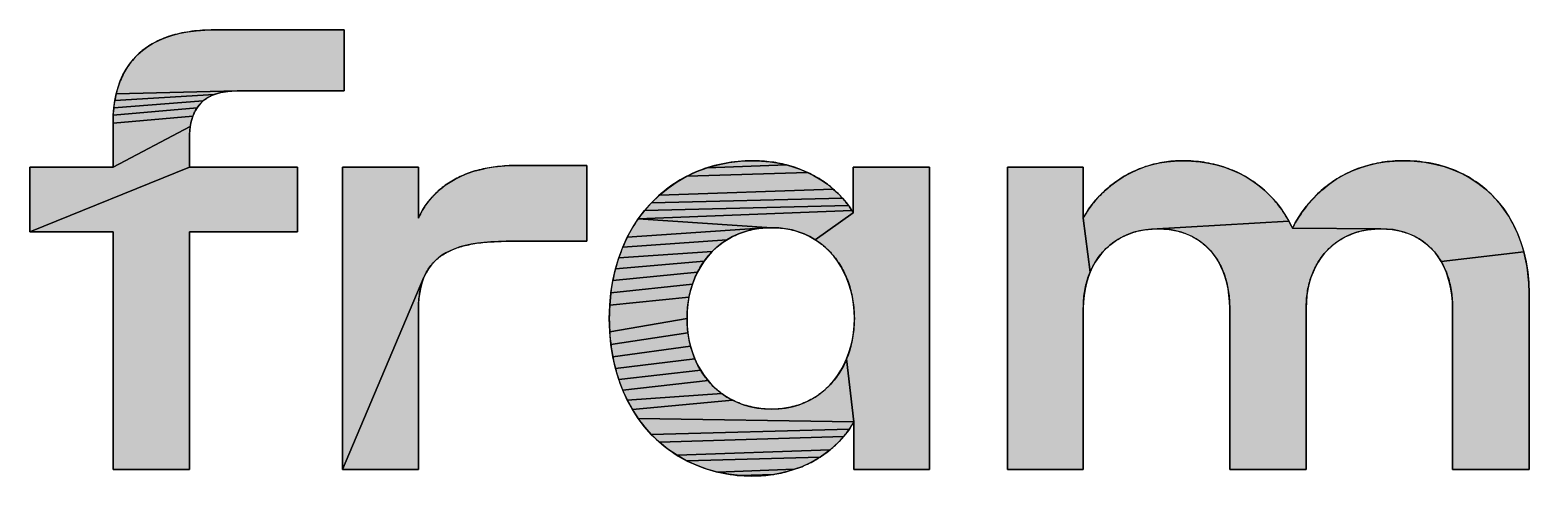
# Model space of a CAD drawing. Header units: millimetres. Extents: x 0 to 841, y 0 to 594.
# Drawn here: x 738.76 to 756.2, y 78.31 to 83.51 of the extents above; entities that cross this region are included whole.
import ezdxf

# ---------------------------------------------------------------- set-up
doc = ezdxf.new("R2010")
doc.units = ezdxf.units.MM
doc.header["$LTSCALE"] = 46.255
doc.layers.get('0').update_dxf_attribs({"linetype": 'CONTINUOUS'})

msp = doc.modelspace()

# ---------------------------------------------------------------- hatches: boundary and pattern name
at = {"linetype": 'CONTINUOUS'}
for points in [[(740.793, 83.503), (740.9, 83.506), (742.415, 83.506), (742.415, 82.797), (741.171, 82.797), (739.762, 82.764), (739.783, 82.841), (739.809, 82.914), (739.84, 82.983), (739.876, 83.048), (739.917, 83.109), (739.962, 83.166), (740.012, 83.219), (740.068, 83.268), (740.128, 83.312), (740.193, 83.352), (740.264, 83.387), (740.339, 83.418), (740.42, 83.445), (740.505, 83.467), (740.596, 83.484), (740.692, 83.496)], [(740.801, 82.701), (740.773, 82.679), (739.734, 82.6), (739.746, 82.684), (740.901, 82.754), (740.865, 82.739), (740.832, 82.721)], [(740.939, 82.767), (740.901, 82.754), (739.746, 82.684), (739.762, 82.764), (741.171, 82.797), (741.119, 82.795), (741.07, 82.792), (741.024, 82.786), (740.98, 82.777)], [(740.667, 82.536), (740.653, 82.501), (739.725, 82.421), (739.727, 82.512), (740.702, 82.6), (740.683, 82.569)], [(740.723, 82.628), (740.702, 82.6), (739.727, 82.512), (739.734, 82.6), (740.773, 82.679), (740.747, 82.655)], [(740.615, 82.247), (740.615, 81.907), (738.758, 81.156), (738.758, 81.907), (739.725, 81.907), (740.624, 82.383), (740.619, 82.34), (740.616, 82.295)], [(740.631, 82.425), (740.624, 82.383), (739.725, 81.907), (739.725, 82.421), (740.653, 82.501), (740.641, 82.464)], [(741.873, 81.907), (741.873, 81.156), (740.615, 81.156), (740.615, 78.389), (739.725, 78.389), (739.725, 81.156), (738.758, 81.156), (740.615, 81.907)], [(744.328, 81.926), (744.419, 81.927), (745.239, 81.927), (745.239, 81.045), (744.3, 81.045), (744.209, 81.043), (744.123, 81.039), (744.041, 81.033), (743.964, 81.024), (743.892, 81.012), (743.824, 80.997), (743.761, 80.979), (743.702, 80.959), (743.647, 80.936), (743.597, 80.91), (743.55, 80.882), (743.508, 80.85), (743.466, 80.812), (743.429, 80.771), (743.396, 80.726), (743.368, 80.678), (743.343, 80.626), (742.395, 78.389), (742.395, 81.907), (743.279, 81.907), (743.279, 81.316), (743.299, 81.359), (743.325, 81.406), (743.357, 81.457), (743.396, 81.51), (743.441, 81.564), (743.495, 81.618), (743.54, 81.658), (743.59, 81.697), (743.646, 81.735), (743.707, 81.77), (743.774, 81.803), (743.846, 81.833), (743.925, 81.86), (744.01, 81.883), (744.083, 81.899), (744.16, 81.911), (744.241, 81.92)], [(747.875, 81.812), (747.96, 81.762), (748.037, 81.709), (748.104, 81.654), (746.083, 81.584), (746.183, 81.665), (746.289, 81.738), (746.401, 81.802), (747.805, 81.848)], [(747.648, 81.909), (747.729, 81.88), (747.805, 81.848), (746.401, 81.802), (746.518, 81.857), (746.639, 81.902), (747.562, 81.934)], [(747.026, 81.978), (747.162, 81.983), (747.27, 81.98), (747.373, 81.97), (747.471, 81.955), (747.562, 81.934), (746.639, 81.902), (746.765, 81.937), (746.894, 81.963)], [(748.337, 81.378), (748.337, 81.907), (749.227, 81.907), (749.227, 78.389), (748.344, 78.389), (748.344, 78.945), (748.261, 79.677), (748.288, 79.749), (748.31, 79.823), (748.328, 79.901), (748.34, 79.981), (748.348, 80.063), (748.351, 80.148), (748.348, 80.232), (748.34, 80.315), (748.328, 80.395), (748.31, 80.472), (748.288, 80.547), (748.261, 80.619), (748.23, 80.687), (748.194, 80.753), (748.155, 80.815), (748.111, 80.873), (748.063, 80.927), (748.011, 80.977), (747.955, 81.022), (747.896, 81.063)], [(751.015, 80.266), (751.015, 78.389), (750.133, 78.389), (750.133, 81.907), (751.015, 81.907), (751.015, 81.316), (751.095, 80.686), (751.071, 80.623), (751.052, 80.557), (751.036, 80.488), (751.025, 80.416), (751.018, 80.342)], [(752.17, 81.983), (752.274, 81.98), (752.375, 81.971), (752.473, 81.955), (752.567, 81.934), (752.659, 81.907), (752.747, 81.875), (752.831, 81.837), (752.911, 81.794), (752.988, 81.746), (753.061, 81.692), (753.129, 81.635), (753.194, 81.572), (753.254, 81.506), (753.31, 81.435), (753.361, 81.359), (753.407, 81.28), (751.81, 81.188), (751.739, 81.18), (751.67, 81.168), (751.604, 81.151), (751.541, 81.129), (751.481, 81.102), (751.424, 81.071), (751.371, 81.036), (751.321, 80.997), (751.274, 80.954), (751.231, 80.908), (751.191, 80.857), (751.155, 80.804), (751.123, 80.747), (751.095, 80.686), (751.015, 81.316), (751.043, 81.366), (751.077, 81.418), (751.117, 81.473), (751.163, 81.529), (751.214, 81.585), (751.272, 81.64), (751.335, 81.694), (751.405, 81.746), (751.48, 81.795), (751.561, 81.84), (751.648, 81.88), (751.741, 81.915), (751.819, 81.938), (751.901, 81.957), (751.987, 81.971), (752.077, 81.98)], [(754.742, 81.983), (754.867, 81.979), (754.987, 81.966), (755.103, 81.945), (755.214, 81.916), (755.32, 81.879), (755.421, 81.834), (755.516, 81.782), (755.606, 81.724), (755.69, 81.658), (755.769, 81.586), (755.841, 81.508), (755.908, 81.424), (755.968, 81.334), (756.021, 81.238), (756.068, 81.138), (756.108, 81.032), (756.142, 80.922), (755.18, 80.81), (755.146, 80.863), (755.108, 80.913), (755.067, 80.959), (755.022, 81.002), (754.974, 81.04), (754.923, 81.074), (754.868, 81.105), (754.811, 81.13), (754.75, 81.152), (754.686, 81.169), (754.62, 81.181), (754.55, 81.188), (754.478, 81.191), (753.449, 81.198), (753.482, 81.259), (753.52, 81.323), (753.564, 81.389), (753.614, 81.455), (753.67, 81.522), (753.732, 81.587), (753.801, 81.65), (753.876, 81.71), (753.959, 81.767), (754.048, 81.819), (754.145, 81.865), (754.249, 81.905), (754.337, 81.932), (754.431, 81.954), (754.529, 81.97), (754.633, 81.98)], [(748.163, 81.6), (748.214, 81.547), (745.989, 81.493), (746.083, 81.584), (748.104, 81.654)], [(748.305, 81.431), (748.323, 81.402), (745.837, 81.307), (745.91, 81.403), (748.283, 81.463)], [(748.257, 81.497), (748.283, 81.463), (745.91, 81.403), (745.989, 81.493), (748.214, 81.547)], [(745.77, 81.203), (745.837, 81.307), (747.391, 81.204), (747.307, 81.201), (745.709, 81.093)], [(748.337, 81.378), (747.896, 81.063), (747.834, 81.1), (747.768, 81.131), (747.698, 81.157), (747.626, 81.177), (747.55, 81.192), (747.472, 81.201), (747.391, 81.204), (745.837, 81.307), (748.323, 81.402)], [(746.934, 81.1), (746.869, 81.063), (745.656, 80.976), (745.709, 81.093), (747.307, 81.201), (747.226, 81.192), (747.148, 81.177), (747.073, 81.157), (747.002, 81.131)], [(751.957, 81.188), (751.885, 81.191), (751.81, 81.188), (753.407, 81.28), (753.449, 81.198), (754.478, 81.191), (754.404, 81.188), (754.332, 81.18), (754.263, 81.168), (754.197, 81.151), (754.134, 81.129), (754.075, 81.102), (754.018, 81.071), (753.964, 81.036), (753.914, 80.997), (753.867, 80.954), (753.824, 80.908), (753.785, 80.857), (753.749, 80.804), (753.717, 80.747), (753.689, 80.686), (753.665, 80.623), (753.645, 80.557), (753.629, 80.488), (753.618, 80.416), (753.611, 80.342), (753.609, 80.266), (753.609, 78.389), (752.719, 78.389), (752.719, 80.266), (752.717, 80.344), (752.71, 80.42), (752.7, 80.492), (752.685, 80.562), (752.666, 80.629), (752.644, 80.692), (752.617, 80.753), (752.587, 80.81), (752.553, 80.863), (752.515, 80.913), (752.474, 80.959), (752.429, 81.002), (752.381, 81.04), (752.33, 81.074), (752.275, 81.105), (752.217, 81.13), (752.157, 81.152), (752.093, 81.169), (752.026, 81.181)], [(746.752, 80.977), (746.698, 80.927), (745.61, 80.853), (745.656, 80.976), (746.869, 81.063), (746.809, 81.022)], [(746.563, 80.753), (746.527, 80.687), (745.541, 80.589), (745.571, 80.724), (746.604, 80.815)], [(746.649, 80.873), (746.604, 80.815), (745.571, 80.724), (745.61, 80.853), (746.698, 80.927)], [(756.142, 80.922), (756.168, 80.808), (756.187, 80.689), (756.198, 80.566), (756.202, 80.44), (756.202, 78.389), (755.312, 78.389), (755.312, 80.266), (755.31, 80.344), (755.304, 80.42), (755.293, 80.492), (755.278, 80.562), (755.259, 80.629), (755.237, 80.692), (755.21, 80.753), (755.18, 80.81)], [(743.279, 80.238), (743.279, 78.389), (742.395, 78.389), (743.343, 80.626), (743.323, 80.571), (743.307, 80.511), (743.294, 80.449), (743.285, 80.382), (743.28, 80.312)], [(746.495, 80.619), (746.468, 80.547), (745.518, 80.447), (745.541, 80.589), (746.527, 80.687)], [(746.445, 80.472), (746.427, 80.395), (745.505, 80.3), (745.518, 80.447), (746.468, 80.547)], [(746.414, 80.315), (746.406, 80.232), (746.404, 80.148), (745.505, 79.993), (745.5, 80.148), (745.505, 80.3), (746.427, 80.395)], [(746.406, 80.063), (746.414, 79.981), (745.518, 79.845), (745.505, 79.993), (746.404, 80.148)], [(746.427, 79.901), (746.445, 79.823), (745.541, 79.702), (745.518, 79.845), (746.414, 79.981)], [(746.468, 79.749), (746.495, 79.677), (745.571, 79.566), (745.541, 79.702), (746.445, 79.823)], [(746.527, 79.608), (746.563, 79.543), (745.609, 79.436), (745.571, 79.566), (746.495, 79.677)], [(747.391, 79.091), (747.472, 79.094), (747.55, 79.103), (747.626, 79.118), (747.698, 79.139), (747.768, 79.165), (747.834, 79.196), (747.896, 79.232), (747.955, 79.273), (748.011, 79.319), (748.063, 79.368), (748.111, 79.423), (748.155, 79.481), (748.194, 79.543), (748.23, 79.608), (748.261, 79.677), (748.344, 78.945), (745.836, 78.983), (745.769, 79.086), (746.934, 79.196), (747.002, 79.165), (747.073, 79.139), (747.148, 79.118), (747.226, 79.103), (747.307, 79.094)], [(746.604, 79.481), (746.649, 79.423), (745.656, 79.313), (745.609, 79.436), (746.563, 79.543)], [(746.752, 79.319), (746.809, 79.273), (745.709, 79.196), (745.656, 79.313), (746.649, 79.423), (746.698, 79.368)], [(746.869, 79.232), (746.934, 79.196), (745.769, 79.086), (745.709, 79.196), (746.809, 79.273)], [(748.314, 78.892), (748.293, 78.859), (745.988, 78.797), (745.909, 78.887), (745.836, 78.983), (748.344, 78.945), (748.331, 78.92)], [(748.267, 78.823), (748.226, 78.771), (746.082, 78.707), (745.988, 78.797), (748.293, 78.859)], [(748.176, 78.716), (748.117, 78.659), (748.068, 78.616), (746.288, 78.554), (746.182, 78.626), (746.082, 78.707), (748.226, 78.771)], [(748.013, 78.574), (747.952, 78.533), (746.399, 78.491), (746.288, 78.554), (748.068, 78.616)], [(747.887, 78.493), (747.815, 78.456), (747.739, 78.421), (747.656, 78.391), (746.76, 78.358), (746.636, 78.392), (746.515, 78.437), (746.399, 78.491), (747.952, 78.533)], [(747.568, 78.364), (747.493, 78.346), (747.415, 78.332), (747.02, 78.317), (746.889, 78.333), (746.76, 78.358), (747.656, 78.391)], [(747.332, 78.321), (747.245, 78.315), (747.155, 78.312), (747.02, 78.317), (747.415, 78.332)]]:
    msp.add_hatch(color=7, dxfattribs=at).paths.add_polyline_path(points)

# ---------------------------------------------------------------- linework, layer by layer
at = {"color": 7, "linetype": 'CONTINUOUS'}
for p, q in [((742.415, 83.506), (740.9, 83.506)), ((742.415, 82.797), (742.415, 83.506)), ((741.171, 82.797), (742.415, 82.797)), ((739.725, 82.421), (739.725, 81.907)), ((740.615, 81.907), (740.615, 82.247)), ((739.725, 81.907), (738.758, 81.907)), ((738.758, 81.907), (738.758, 81.156)), ((741.873, 81.907), (740.615, 81.907)), ((741.873, 81.156), (741.873, 81.907)), ((743.279, 81.907), (742.395, 81.907)), ((742.395, 81.907), (742.395, 78.389)), ((743.279, 81.316), (743.279, 81.907)), ((745.239, 81.927), (744.419, 81.927)), ((745.239, 81.045), (745.239, 81.927)), ((749.227, 81.907), (748.337, 81.907)), ((748.337, 81.907), (748.337, 81.378)), ((749.227, 78.389), (749.227, 81.907)), ((751.015, 81.907), (750.133, 81.907)), ((750.133, 81.907), (750.133, 78.389)), ((751.015, 81.316), (751.015, 81.907)), ((738.758, 81.156), (739.725, 81.156)), ((739.725, 81.156), (739.725, 78.389)), ((740.615, 81.156), (741.873, 81.156)), ((740.615, 78.389), (740.615, 81.156)), ((744.3, 81.045), (745.239, 81.045)), ((756.202, 78.389), (756.202, 80.44)), ((751.015, 78.389), (751.015, 80.266)), ((752.719, 80.266), (752.719, 78.389)), ((753.609, 78.389), (753.609, 80.266)), ((755.312, 80.266), (755.312, 78.389)), ((743.279, 78.389), (743.279, 80.238)), ((748.344, 78.945), (748.344, 78.389)), ((739.725, 78.389), (740.615, 78.389)), ((742.395, 78.389), (743.279, 78.389)), ((748.344, 78.389), (749.227, 78.389)), ((750.133, 78.389), (751.015, 78.389)), ((752.719, 78.389), (753.609, 78.389)), ((755.312, 78.389), (756.202, 78.389))]:
    msp.add_line(p, q, dxfattribs=at)
for points in [[(740.9, 83.506), (740.866, 83.506), (740.832, 83.505), (740.799, 83.504), (740.767, 83.502), (740.735, 83.5), (740.703, 83.497), (740.673, 83.494), (740.642, 83.49), (740.612, 83.486), (740.583, 83.482), (740.554, 83.476), (740.526, 83.471), (740.498, 83.465), (740.471, 83.458), (740.444, 83.452), (740.417, 83.444), (740.392, 83.436), (740.366, 83.428), (740.341, 83.419), (740.317, 83.41), (740.293, 83.4), (740.27, 83.39), (740.247, 83.38), (740.225, 83.369), (740.203, 83.357), (740.182, 83.345), (740.161, 83.333), (740.141, 83.32), (740.121, 83.307), (740.102, 83.293), (740.083, 83.279), (740.064, 83.265), (740.047, 83.25), (740.029, 83.235), (740.012, 83.219), (739.996, 83.203), (739.98, 83.186), (739.965, 83.169), (739.95, 83.152), (739.935, 83.134), (739.921, 83.116), (739.908, 83.097), (739.895, 83.078), (739.883, 83.059), (739.871, 83.039), (739.859, 83.019), (739.848, 82.998), (739.837, 82.977), (739.827, 82.956), (739.818, 82.934), (739.809, 82.912), (739.8, 82.889), (739.792, 82.867), (739.784, 82.843), (739.777, 82.82), (739.77, 82.796), (739.764, 82.771), (739.758, 82.746), (739.753, 82.721), (739.748, 82.696), (739.743, 82.67), (739.739, 82.644), (739.736, 82.617), (739.733, 82.59), (739.73, 82.563), (739.728, 82.535), (739.727, 82.507), (739.726, 82.479), (739.725, 82.45), (739.725, 82.421)], [(740.793, 83.503), (740.9, 83.506), (742.415, 83.506), (742.415, 82.797), (741.171, 82.797), (739.762, 82.764), (739.783, 82.841), (739.809, 82.914), (739.84, 82.983), (739.876, 83.048), (739.917, 83.109), (739.962, 83.166), (740.012, 83.219), (740.068, 83.268), (740.128, 83.312), (740.193, 83.352), (740.264, 83.387), (740.339, 83.418), (740.42, 83.445), (740.505, 83.467), (740.596, 83.484), (740.692, 83.496), (740.793, 83.503)], [(740.801, 82.701), (740.773, 82.679), (739.734, 82.6), (739.746, 82.684), (740.901, 82.754), (740.865, 82.739), (740.832, 82.721), (740.801, 82.701)], [(740.939, 82.767), (740.901, 82.754), (739.746, 82.684), (739.762, 82.764), (741.171, 82.797), (741.119, 82.795), (741.07, 82.792), (741.024, 82.786), (740.98, 82.777), (740.939, 82.767)], [(740.615, 82.247), (740.615, 82.262), (740.615, 82.277), (740.615, 82.291), (740.616, 82.306), (740.617, 82.32), (740.618, 82.334), (740.619, 82.347), (740.621, 82.361), (740.623, 82.374), (740.625, 82.387), (740.627, 82.4), (740.629, 82.413), (740.632, 82.426), (740.634, 82.438), (740.637, 82.45), (740.641, 82.462), (740.644, 82.474), (740.648, 82.486), (740.651, 82.497), (740.656, 82.508), (740.66, 82.519), (740.664, 82.53), (740.669, 82.54), (740.674, 82.551), (740.679, 82.561), (740.684, 82.571), (740.69, 82.581), (740.696, 82.59), (740.702, 82.599), (740.708, 82.609), (740.715, 82.617), (740.721, 82.626), (740.728, 82.635), (740.735, 82.643), (740.743, 82.651), (740.75, 82.659), (740.758, 82.666), (740.766, 82.674), (740.775, 82.681), (740.783, 82.688), (740.792, 82.695), (740.801, 82.701), (740.811, 82.708), (740.82, 82.714), (740.83, 82.72), (740.84, 82.726), (740.85, 82.731), (740.861, 82.736), (740.871, 82.742), (740.882, 82.746), (740.893, 82.751), (740.905, 82.755), (740.917, 82.76), (740.929, 82.764), (740.941, 82.767), (740.953, 82.771), (740.966, 82.774), (740.979, 82.777), (740.992, 82.78), (741.006, 82.783), (741.019, 82.785), (741.033, 82.787), (741.048, 82.789), (741.062, 82.791), (741.077, 82.792), (741.092, 82.794), (741.107, 82.795), (741.123, 82.796), (741.138, 82.796), (741.155, 82.796), (741.171, 82.797)], [(740.667, 82.536), (740.653, 82.501), (739.725, 82.421), (739.727, 82.512), (740.702, 82.6), (740.683, 82.569), (740.667, 82.536)], [(740.723, 82.628), (740.702, 82.6), (739.727, 82.512), (739.734, 82.6), (740.773, 82.679), (740.747, 82.655), (740.723, 82.628)], [(740.615, 82.247), (740.615, 81.907), (738.758, 81.156), (738.758, 81.907), (739.725, 81.907), (740.624, 82.383), (740.619, 82.34), (740.616, 82.295), (740.615, 82.247)], [(740.631, 82.425), (740.624, 82.383), (739.725, 81.907), (739.725, 82.421), (740.653, 82.501), (740.641, 82.464), (740.631, 82.425)], [(741.873, 81.907), (741.873, 81.156), (740.615, 81.156), (740.615, 78.389), (739.725, 78.389), (739.725, 81.156), (738.758, 81.156), (740.615, 81.907), (741.873, 81.907)], [(744.328, 81.926), (744.419, 81.927), (745.239, 81.927), (745.239, 81.045), (744.3, 81.045), (744.209, 81.043), (744.123, 81.039), (744.041, 81.033), (743.964, 81.024), (743.892, 81.012), (743.824, 80.997), (743.761, 80.979), (743.702, 80.959), (743.647, 80.936), (743.597, 80.91), (743.55, 80.882), (743.508, 80.85), (743.466, 80.812), (743.429, 80.771), (743.396, 80.726), (743.368, 80.678), (743.343, 80.626), (742.395, 78.389), (742.395, 81.907), (743.279, 81.907), (743.279, 81.316), (743.299, 81.359), (743.325, 81.406), (743.357, 81.457), (743.396, 81.51), (743.441, 81.564), (743.495, 81.618), (743.54, 81.658), (743.59, 81.697), (743.646, 81.735), (743.707, 81.77), (743.774, 81.803), (743.846, 81.833), (743.925, 81.86), (744.01, 81.883), (744.083, 81.899), (744.16, 81.911), (744.241, 81.92), (744.328, 81.926)], [(744.419, 81.927), (744.39, 81.927), (744.361, 81.927), (744.333, 81.926), (744.306, 81.924), (744.279, 81.923), (744.252, 81.921), (744.226, 81.918), (744.2, 81.916), (744.175, 81.913), (744.15, 81.909), (744.125, 81.906), (744.101, 81.902), (744.078, 81.898), (744.055, 81.893), (744.032, 81.888), (744.01, 81.883), (743.985, 81.877), (743.96, 81.871), (743.936, 81.864), (743.913, 81.857), (743.89, 81.849), (743.868, 81.841), (743.846, 81.833), (743.825, 81.825), (743.804, 81.817), (743.784, 81.808), (743.764, 81.799), (743.744, 81.789), (743.725, 81.78), (743.707, 81.77), (743.686, 81.759), (743.666, 81.747), (743.646, 81.735), (743.627, 81.722), (743.608, 81.71), (743.59, 81.697), (743.573, 81.684), (743.556, 81.671), (743.54, 81.658), (743.524, 81.645), (743.509, 81.632), (743.495, 81.618), (743.479, 81.603), (743.465, 81.589), (743.45, 81.574), (743.437, 81.559), (743.424, 81.544), (743.411, 81.529), (743.399, 81.515), (743.388, 81.5), (743.377, 81.486), (743.367, 81.471), (743.357, 81.457), (743.348, 81.443), (743.339, 81.429), (743.33, 81.415), (743.322, 81.402), (743.315, 81.388), (743.308, 81.375), (743.301, 81.363), (743.295, 81.351), (743.289, 81.339), (743.284, 81.327), (743.279, 81.316)], [(747.162, 81.983), (747.12, 81.983), (747.079, 81.981), (747.039, 81.979), (746.998, 81.976), (746.958, 81.971), (746.918, 81.966), (746.878, 81.96), (746.839, 81.953), (746.8, 81.945), (746.761, 81.936), (746.722, 81.926), (746.684, 81.916), (746.647, 81.904), (746.609, 81.892), (746.572, 81.878), (746.536, 81.864), (746.5, 81.849), (746.464, 81.833), (746.429, 81.816), (746.394, 81.799), (746.36, 81.78), (746.326, 81.761), (746.293, 81.74), (746.26, 81.719), (746.228, 81.698), (746.196, 81.675), (746.165, 81.651), (746.134, 81.627), (746.104, 81.602), (746.074, 81.576), (746.045, 81.549), (746.017, 81.521), (745.989, 81.493), (745.963, 81.465), (745.937, 81.436), (745.912, 81.406), (745.888, 81.376), (745.864, 81.344), (745.841, 81.312), (745.818, 81.28), (745.796, 81.246), (745.775, 81.212), (745.755, 81.178), (745.735, 81.142), (745.716, 81.106), (745.698, 81.069), (745.68, 81.032), (745.663, 80.994), (745.647, 80.955), (745.632, 80.916), (745.617, 80.875), (745.603, 80.835), (745.59, 80.793), (745.578, 80.751), (745.567, 80.708), (745.557, 80.665), (745.547, 80.621), (745.538, 80.576), (745.53, 80.531), (745.523, 80.485), (745.517, 80.439), (745.512, 80.392), (745.508, 80.344), (745.504, 80.296), (745.502, 80.247), (745.501, 80.198), (745.5, 80.148)], [(747.875, 81.812), (747.96, 81.762), (748.037, 81.709), (748.104, 81.654), (746.083, 81.584), (746.183, 81.665), (746.289, 81.738), (746.401, 81.802), (747.805, 81.848), (747.875, 81.812)], [(747.648, 81.909), (747.729, 81.88), (747.805, 81.848), (746.401, 81.802), (746.518, 81.857), (746.639, 81.902), (747.562, 81.934), (747.648, 81.909)], [(747.026, 81.978), (747.162, 81.983), (747.27, 81.98), (747.373, 81.97), (747.471, 81.955), (747.562, 81.934), (746.639, 81.902), (746.765, 81.937), (746.894, 81.963), (747.026, 81.978)], [(748.337, 81.378), (748.333, 81.385), (748.329, 81.393), (748.324, 81.4), (748.319, 81.409), (748.314, 81.417), (748.308, 81.426), (748.302, 81.435), (748.296, 81.445), (748.289, 81.455), (748.281, 81.465), (748.273, 81.476), (748.265, 81.486), (748.257, 81.497), (748.247, 81.509), (748.236, 81.522), (748.225, 81.534), (748.214, 81.547), (748.202, 81.56), (748.19, 81.573), (748.177, 81.587), (748.163, 81.6), (748.149, 81.614), (748.135, 81.627), (748.12, 81.641), (748.104, 81.654), (748.088, 81.668), (748.072, 81.682), (748.054, 81.695), (748.037, 81.709), (748.018, 81.722), (747.999, 81.736), (747.98, 81.749), (747.96, 81.762), (747.94, 81.775), (747.919, 81.788), (747.897, 81.8), (747.875, 81.812), (747.854, 81.823), (747.832, 81.834), (747.81, 81.845), (747.788, 81.855), (747.765, 81.866), (747.741, 81.875), (747.717, 81.885), (747.693, 81.894), (747.668, 81.903), (747.642, 81.911), (747.616, 81.919), (747.589, 81.927), (747.562, 81.934), (747.538, 81.94), (747.514, 81.946), (747.489, 81.951), (747.464, 81.956), (747.439, 81.961), (747.413, 81.965), (747.387, 81.968), (747.36, 81.972), (747.333, 81.975), (747.305, 81.977), (747.278, 81.979), (747.249, 81.981), (747.22, 81.982), (747.191, 81.983), (747.162, 81.983)], [(748.337, 81.378), (748.337, 81.907), (749.227, 81.907), (749.227, 78.389), (748.344, 78.389), (748.344, 78.945), (748.261, 79.677), (748.288, 79.749), (748.31, 79.823), (748.328, 79.901), (748.34, 79.981), (748.348, 80.063), (748.351, 80.148), (748.348, 80.232), (748.34, 80.315), (748.328, 80.395), (748.31, 80.472), (748.288, 80.547), (748.261, 80.619), (748.23, 80.687), (748.194, 80.753), (748.155, 80.815), (748.111, 80.873), (748.063, 80.927), (748.011, 80.977), (747.955, 81.022), (747.896, 81.063), (748.337, 81.378)], [(751.015, 80.266), (751.015, 78.389), (750.133, 78.389), (750.133, 81.907), (751.015, 81.907), (751.015, 81.316), (751.095, 80.686), (751.071, 80.623), (751.052, 80.557), (751.036, 80.488), (751.025, 80.416), (751.018, 80.342), (751.015, 80.266)], [(752.17, 81.983), (752.274, 81.98), (752.375, 81.971), (752.473, 81.955), (752.567, 81.934), (752.659, 81.907), (752.747, 81.875), (752.831, 81.837), (752.911, 81.794), (752.988, 81.746), (753.061, 81.692), (753.129, 81.635), (753.194, 81.572), (753.254, 81.506), (753.31, 81.435), (753.361, 81.359), (753.407, 81.28), (751.81, 81.188), (751.739, 81.18), (751.67, 81.168), (751.604, 81.151), (751.541, 81.129), (751.481, 81.102), (751.424, 81.071), (751.371, 81.036), (751.321, 80.997), (751.274, 80.954), (751.231, 80.908), (751.191, 80.857), (751.155, 80.804), (751.123, 80.747), (751.095, 80.686), (751.015, 81.316), (751.043, 81.366), (751.077, 81.418), (751.117, 81.473), (751.163, 81.529), (751.214, 81.585), (751.272, 81.64), (751.335, 81.694), (751.405, 81.746), (751.48, 81.795), (751.561, 81.84), (751.648, 81.88), (751.741, 81.915), (751.819, 81.938), (751.901, 81.957), (751.987, 81.971), (752.077, 81.98), (752.17, 81.983)], [(752.17, 81.983), (752.142, 81.983), (752.115, 81.982), (752.087, 81.981), (752.061, 81.979), (752.034, 81.977), (752.008, 81.974), (751.982, 81.971), (751.957, 81.967), (751.931, 81.963), (751.906, 81.958), (751.882, 81.953), (751.858, 81.948), (751.834, 81.942), (751.81, 81.936), (751.787, 81.929), (751.764, 81.922), (751.741, 81.915), (751.716, 81.906), (751.691, 81.897), (751.666, 81.888), (751.642, 81.878), (751.619, 81.867), (751.595, 81.857), (751.573, 81.846), (751.55, 81.834), (751.528, 81.822), (751.507, 81.81), (751.485, 81.798), (751.465, 81.785), (751.444, 81.772), (751.424, 81.759), (751.405, 81.746), (751.383, 81.73), (751.361, 81.714), (751.341, 81.698), (751.32, 81.682), (751.301, 81.665), (751.281, 81.648), (751.263, 81.632), (751.245, 81.615), (751.227, 81.597), (751.21, 81.58), (751.194, 81.563), (751.178, 81.546), (751.163, 81.529), (751.148, 81.511), (751.134, 81.494), (751.12, 81.477), (751.107, 81.46), (751.095, 81.443), (751.083, 81.427), (751.071, 81.41), (751.061, 81.394), (751.051, 81.378), (751.041, 81.362), (751.032, 81.346), (751.023, 81.331), (751.015, 81.316)], [(753.449, 81.198), (753.437, 81.223), (753.424, 81.248), (753.411, 81.273), (753.398, 81.298), (753.384, 81.322), (753.369, 81.346), (753.355, 81.369), (753.339, 81.392), (753.324, 81.415), (753.308, 81.437), (753.291, 81.459), (753.274, 81.481), (753.257, 81.502), (753.239, 81.523), (753.221, 81.543), (753.203, 81.563), (753.184, 81.583), (753.164, 81.602), (753.145, 81.621), (753.125, 81.639), (753.104, 81.657), (753.083, 81.674), (753.062, 81.691), (753.04, 81.708), (753.018, 81.724), (752.996, 81.74), (752.973, 81.755), (752.95, 81.77), (752.927, 81.785), (752.903, 81.799), (752.879, 81.812), (752.854, 81.825), (752.829, 81.837), (752.804, 81.85), (752.779, 81.861), (752.753, 81.872), (752.726, 81.883), (752.7, 81.893), (752.673, 81.902), (752.646, 81.911), (752.618, 81.92), (752.591, 81.928), (752.562, 81.935), (752.534, 81.942), (752.505, 81.949), (752.476, 81.955), (752.447, 81.96), (752.417, 81.965), (752.387, 81.969), (752.357, 81.973), (752.326, 81.976), (752.296, 81.979), (752.265, 81.981), (752.233, 81.982), (752.202, 81.983), (752.17, 81.983)], [(754.742, 81.983), (754.867, 81.979), (754.987, 81.966), (755.103, 81.945), (755.214, 81.916), (755.32, 81.879), (755.421, 81.834), (755.516, 81.782), (755.606, 81.724), (755.69, 81.658), (755.769, 81.586), (755.841, 81.508), (755.908, 81.424), (755.968, 81.334), (756.021, 81.238), (756.068, 81.138), (756.108, 81.032), (756.142, 80.922), (755.18, 80.81), (755.146, 80.863), (755.108, 80.913), (755.067, 80.959), (755.022, 81.002), (754.974, 81.04), (754.923, 81.074), (754.868, 81.105), (754.811, 81.13), (754.75, 81.152), (754.686, 81.169), (754.62, 81.181), (754.55, 81.188), (754.478, 81.191), (753.449, 81.198), (753.482, 81.259), (753.52, 81.323), (753.564, 81.389), (753.614, 81.455), (753.67, 81.522), (753.732, 81.587), (753.801, 81.65), (753.876, 81.71), (753.959, 81.767), (754.048, 81.819), (754.145, 81.865), (754.249, 81.905), (754.337, 81.932), (754.431, 81.954), (754.529, 81.97), (754.633, 81.98), (754.742, 81.983)], [(754.742, 81.983), (754.709, 81.983), (754.677, 81.982), (754.646, 81.981), (754.614, 81.978), (754.584, 81.976), (754.553, 81.973), (754.523, 81.969), (754.494, 81.965), (754.465, 81.96), (754.436, 81.955), (754.408, 81.949), (754.381, 81.943), (754.353, 81.936), (754.327, 81.929), (754.3, 81.922), (754.274, 81.914), (754.249, 81.905), (754.22, 81.895), (754.192, 81.885), (754.165, 81.874), (754.138, 81.862), (754.112, 81.851), (754.086, 81.838), (754.061, 81.825), (754.036, 81.812), (754.012, 81.799), (753.988, 81.785), (753.965, 81.771), (753.942, 81.756), (753.92, 81.741), (753.898, 81.726), (753.876, 81.71), (753.853, 81.692), (753.829, 81.674), (753.807, 81.655), (753.785, 81.636), (753.763, 81.616), (753.742, 81.597), (753.722, 81.577), (753.703, 81.557), (753.684, 81.537), (753.665, 81.516), (753.648, 81.496), (753.63, 81.476), (753.614, 81.455), (753.596, 81.433), (753.58, 81.411), (753.564, 81.389), (753.549, 81.367), (753.534, 81.345), (753.52, 81.323), (753.506, 81.302), (753.494, 81.28), (753.482, 81.259), (753.47, 81.238), (753.459, 81.218), (753.449, 81.198)], [(756.202, 80.44), (756.202, 80.479), (756.201, 80.518), (756.199, 80.557), (756.196, 80.595), (756.193, 80.633), (756.189, 80.671), (756.184, 80.708), (756.179, 80.745), (756.173, 80.782), (756.166, 80.818), (756.158, 80.854), (756.15, 80.889), (756.141, 80.924), (756.132, 80.958), (756.121, 80.992), (756.111, 81.026), (756.099, 81.059), (756.087, 81.092), (756.074, 81.124), (756.06, 81.156), (756.046, 81.187), (756.031, 81.218), (756.016, 81.249), (756, 81.278), (755.983, 81.308), (755.966, 81.337), (755.948, 81.365), (755.93, 81.393), (755.91, 81.42), (755.891, 81.447), (755.87, 81.473), (755.849, 81.498), (755.828, 81.523), (755.806, 81.548), (755.783, 81.572), (755.76, 81.595), (755.736, 81.618), (755.712, 81.64), (755.687, 81.661), (755.661, 81.682), (755.635, 81.702), (755.609, 81.722), (755.581, 81.741), (755.554, 81.759), (755.526, 81.777), (755.497, 81.794), (755.468, 81.81), (755.438, 81.825), (755.408, 81.84), (755.377, 81.855), (755.346, 81.868), (755.314, 81.881), (755.282, 81.893), (755.249, 81.904), (755.216, 81.915), (755.182, 81.925), (755.148, 81.934), (755.113, 81.942), (755.078, 81.95), (755.042, 81.957), (755.006, 81.963), (754.97, 81.968), (754.933, 81.973), (754.896, 81.977), (754.858, 81.979), (754.82, 81.982), (754.781, 81.983), (754.742, 81.983)], [(748.163, 81.6), (748.214, 81.547), (745.989, 81.493), (746.083, 81.584), (748.104, 81.654), (748.163, 81.6)], [(748.305, 81.431), (748.323, 81.402), (745.837, 81.307), (745.91, 81.403), (748.283, 81.463), (748.305, 81.431)], [(748.257, 81.497), (748.283, 81.463), (745.91, 81.403), (745.989, 81.493), (748.214, 81.547), (748.257, 81.497)], [(745.77, 81.203), (745.837, 81.307), (747.391, 81.204), (747.307, 81.201), (745.709, 81.093), (745.77, 81.203)], [(748.337, 81.378), (747.896, 81.063), (747.834, 81.1), (747.768, 81.131), (747.698, 81.157), (747.626, 81.177), (747.55, 81.192), (747.472, 81.201), (747.391, 81.204), (745.837, 81.307), (748.323, 81.402), (748.337, 81.378)], [(746.934, 81.1), (746.869, 81.063), (745.656, 80.976), (745.709, 81.093), (747.307, 81.201), (747.226, 81.192), (747.148, 81.177), (747.073, 81.157), (747.002, 81.131), (746.934, 81.1)], [(746.404, 80.148), (746.404, 80.174), (746.405, 80.2), (746.406, 80.226), (746.408, 80.252), (746.41, 80.277), (746.413, 80.303), (746.416, 80.328), (746.42, 80.352), (746.424, 80.377), (746.429, 80.401), (746.434, 80.426), (746.439, 80.45), (746.445, 80.473), (746.452, 80.497), (746.459, 80.52), (746.466, 80.543), (746.474, 80.565), (746.482, 80.587), (746.491, 80.609), (746.5, 80.631), (746.51, 80.652), (746.52, 80.674), (746.53, 80.694), (746.541, 80.715), (746.553, 80.735), (746.565, 80.755), (746.577, 80.774), (746.589, 80.793), (746.602, 80.812), (746.616, 80.83), (746.629, 80.848), (746.644, 80.866), (746.658, 80.883), (746.673, 80.9), (746.689, 80.917), (746.704, 80.933), (746.721, 80.949), (746.737, 80.964), (746.754, 80.979), (746.771, 80.993), (746.789, 81.007), (746.807, 81.021), (746.825, 81.034), (746.844, 81.047), (746.863, 81.059), (746.882, 81.071), (746.902, 81.083), (746.922, 81.093), (746.943, 81.104), (746.964, 81.114), (746.985, 81.123), (747.006, 81.132), (747.028, 81.141), (747.05, 81.149), (747.072, 81.156), (747.095, 81.163), (747.118, 81.17), (747.141, 81.176), (747.165, 81.181), (747.189, 81.186), (747.213, 81.19), (747.238, 81.194), (747.263, 81.197), (747.288, 81.2), (747.313, 81.202), (747.339, 81.203), (747.365, 81.204), (747.391, 81.204)], [(747.391, 81.204), (747.416, 81.204), (747.441, 81.203), (747.466, 81.202), (747.491, 81.2), (747.515, 81.197), (747.539, 81.194), (747.563, 81.19), (747.586, 81.186), (747.609, 81.181), (747.632, 81.176), (747.655, 81.17), (747.677, 81.163), (747.699, 81.156), (747.721, 81.149), (747.742, 81.141), (747.764, 81.132), (747.784, 81.123), (747.805, 81.114), (747.825, 81.104), (747.845, 81.093), (747.864, 81.083), (747.884, 81.071), (747.903, 81.059), (747.921, 81.047), (747.939, 81.034), (747.957, 81.021), (747.975, 81.007), (747.992, 80.993), (748.009, 80.979), (748.025, 80.964), (748.041, 80.949), (748.057, 80.933), (748.072, 80.917), (748.087, 80.9), (748.102, 80.883), (748.116, 80.866), (748.13, 80.848), (748.143, 80.83), (748.156, 80.812), (748.169, 80.793), (748.181, 80.774), (748.193, 80.755), (748.205, 80.735), (748.216, 80.715), (748.227, 80.694), (748.237, 80.674), (748.247, 80.652), (748.256, 80.631), (748.265, 80.609), (748.274, 80.587), (748.282, 80.565), (748.29, 80.543), (748.297, 80.52), (748.304, 80.497), (748.31, 80.473), (748.316, 80.45), (748.321, 80.426), (748.326, 80.401), (748.331, 80.377), (748.335, 80.352), (748.339, 80.328), (748.342, 80.303), (748.345, 80.277), (748.347, 80.252), (748.348, 80.226), (748.35, 80.2), (748.35, 80.174), (748.351, 80.148)], [(751.015, 80.266), (751.016, 80.29), (751.016, 80.313), (751.017, 80.337), (751.019, 80.36), (751.021, 80.383), (751.023, 80.406), (751.026, 80.428), (751.029, 80.45), (751.033, 80.472), (751.037, 80.494), (751.042, 80.516), (751.046, 80.537), (751.052, 80.558), (751.057, 80.579), (751.064, 80.599), (751.07, 80.619), (751.077, 80.639), (751.084, 80.659), (751.092, 80.678), (751.1, 80.697), (751.108, 80.716), (751.117, 80.734), (751.127, 80.753), (751.136, 80.771), (751.146, 80.788), (751.156, 80.805), (751.167, 80.822), (751.178, 80.839), (751.19, 80.855), (751.201, 80.871), (751.213, 80.887), (751.226, 80.902), (751.239, 80.917), (751.252, 80.932), (751.265, 80.946), (751.279, 80.96), (751.293, 80.973), (751.308, 80.986), (751.323, 80.999), (751.338, 81.012), (751.354, 81.024), (751.369, 81.035), (751.386, 81.047), (751.402, 81.057), (751.419, 81.068), (751.436, 81.078), (751.453, 81.088), (751.471, 81.097), (751.489, 81.106), (751.507, 81.114), (751.526, 81.122), (751.545, 81.13), (751.564, 81.137), (751.583, 81.144), (751.603, 81.15), (751.623, 81.156), (751.644, 81.162), (751.664, 81.166), (751.685, 81.171), (751.706, 81.175), (751.728, 81.179), (751.749, 81.182), (751.771, 81.184), (751.793, 81.187), (751.816, 81.188), (751.838, 81.19), (751.861, 81.19), (751.885, 81.191)], [(751.957, 81.188), (751.885, 81.191), (751.81, 81.188), (753.407, 81.28), (753.449, 81.198), (754.478, 81.191), (754.404, 81.188), (754.332, 81.18), (754.263, 81.168), (754.197, 81.151), (754.134, 81.129), (754.075, 81.102), (754.018, 81.071), (753.964, 81.036), (753.914, 80.997), (753.867, 80.954), (753.824, 80.908), (753.785, 80.857), (753.749, 80.804), (753.717, 80.747), (753.689, 80.686), (753.665, 80.623), (753.645, 80.557), (753.629, 80.488), (753.618, 80.416), (753.611, 80.342), (753.609, 80.266), (753.609, 78.389), (752.719, 78.389), (752.719, 80.266), (752.717, 80.344), (752.71, 80.42), (752.7, 80.492), (752.685, 80.562), (752.666, 80.629), (752.644, 80.692), (752.617, 80.753), (752.587, 80.81), (752.553, 80.863), (752.515, 80.913), (752.474, 80.959), (752.429, 81.002), (752.381, 81.04), (752.33, 81.074), (752.275, 81.105), (752.217, 81.13), (752.157, 81.152), (752.093, 81.169), (752.026, 81.181), (751.957, 81.188)], [(751.885, 81.191), (751.907, 81.19), (751.929, 81.19), (751.952, 81.188), (751.973, 81.187), (751.995, 81.185), (752.016, 81.182), (752.037, 81.179), (752.058, 81.176), (752.078, 81.172), (752.099, 81.167), (752.118, 81.162), (752.138, 81.157), (752.157, 81.151), (752.177, 81.145), (752.195, 81.139), (752.214, 81.132), (752.232, 81.124), (752.25, 81.117), (752.268, 81.108), (752.285, 81.1), (752.302, 81.091), (752.319, 81.081), (752.335, 81.071), (752.351, 81.061), (752.367, 81.05), (752.382, 81.039), (752.398, 81.028), (752.412, 81.016), (752.427, 81.004), (752.441, 80.991), (752.455, 80.978), (752.469, 80.965), (752.482, 80.951), (752.495, 80.937), (752.507, 80.922), (752.52, 80.908), (752.531, 80.892), (752.543, 80.877), (752.554, 80.861), (752.565, 80.845), (752.576, 80.828), (752.586, 80.811), (752.596, 80.794), (752.605, 80.777), (752.614, 80.759), (752.623, 80.741), (752.631, 80.722), (752.639, 80.703), (752.647, 80.684), (752.654, 80.665), (752.661, 80.645), (752.668, 80.625), (752.674, 80.605), (752.679, 80.584), (752.685, 80.563), (752.69, 80.542), (752.694, 80.52), (752.699, 80.499), (752.702, 80.476), (752.706, 80.454), (752.709, 80.431), (752.712, 80.409), (752.714, 80.385), (752.716, 80.362), (752.717, 80.338), (752.718, 80.314), (752.719, 80.29), (752.719, 80.266)], [(753.609, 80.266), (753.609, 80.29), (753.61, 80.313), (753.611, 80.337), (753.612, 80.36), (753.614, 80.383), (753.617, 80.406), (753.62, 80.428), (753.623, 80.45), (753.626, 80.472), (753.63, 80.494), (753.635, 80.516), (753.64, 80.537), (753.645, 80.558), (753.651, 80.579), (753.657, 80.599), (753.663, 80.619), (753.67, 80.639), (753.678, 80.659), (753.685, 80.678), (753.693, 80.697), (753.702, 80.716), (753.711, 80.734), (753.72, 80.753), (753.729, 80.771), (753.739, 80.788), (753.75, 80.805), (753.76, 80.822), (753.771, 80.839), (753.783, 80.855), (753.795, 80.871), (753.807, 80.887), (753.819, 80.902), (753.832, 80.917), (753.845, 80.932), (753.859, 80.946), (753.873, 80.96), (753.887, 80.973), (753.901, 80.986), (753.916, 80.999), (753.931, 81.012), (753.947, 81.024), (753.963, 81.035), (753.979, 81.047), (753.995, 81.057), (754.012, 81.068), (754.029, 81.078), (754.047, 81.088), (754.064, 81.097), (754.082, 81.106), (754.101, 81.114), (754.119, 81.122), (754.138, 81.13), (754.157, 81.137), (754.177, 81.144), (754.197, 81.15), (754.217, 81.156), (754.237, 81.162), (754.257, 81.166), (754.278, 81.171), (754.299, 81.175), (754.321, 81.179), (754.343, 81.182), (754.364, 81.184), (754.387, 81.187), (754.409, 81.188), (754.432, 81.19), (754.455, 81.19), (754.478, 81.191)], [(754.478, 81.191), (754.501, 81.19), (754.523, 81.19), (754.545, 81.188), (754.567, 81.187), (754.588, 81.185), (754.609, 81.182), (754.63, 81.179), (754.651, 81.176), (754.672, 81.172), (754.692, 81.167), (754.712, 81.162), (754.731, 81.157), (754.751, 81.151), (754.77, 81.145), (754.789, 81.139), (754.807, 81.132), (754.825, 81.124), (754.843, 81.117), (754.861, 81.108), (754.878, 81.1), (754.895, 81.091), (754.912, 81.081), (754.928, 81.071), (754.944, 81.061), (754.96, 81.05), (754.976, 81.039), (754.991, 81.028), (755.006, 81.016), (755.02, 81.004), (755.034, 80.991), (755.048, 80.978), (755.062, 80.965), (755.075, 80.951), (755.088, 80.937), (755.101, 80.922), (755.113, 80.908), (755.125, 80.892), (755.136, 80.877), (755.147, 80.861), (755.158, 80.845), (755.169, 80.828), (755.179, 80.811), (755.189, 80.794), (755.198, 80.777), (755.207, 80.759), (755.216, 80.741), (755.224, 80.722), (755.232, 80.703), (755.24, 80.684), (755.247, 80.665), (755.254, 80.645), (755.261, 80.625), (755.267, 80.605), (755.273, 80.584), (755.278, 80.563), (755.283, 80.542), (755.288, 80.52), (755.292, 80.499), (755.296, 80.476), (755.299, 80.454), (755.302, 80.431), (755.305, 80.409), (755.307, 80.385), (755.309, 80.362), (755.31, 80.338), (755.311, 80.314), (755.312, 80.29), (755.312, 80.266)], [(743.279, 80.238), (743.279, 80.262), (743.279, 80.285), (743.28, 80.308), (743.281, 80.33), (743.283, 80.353), (743.285, 80.374), (743.287, 80.396), (743.29, 80.417), (743.292, 80.438), (743.296, 80.458), (743.299, 80.478), (743.304, 80.497), (743.308, 80.517), (743.313, 80.536), (743.318, 80.554), (743.324, 80.572), (743.33, 80.59), (743.336, 80.607), (743.343, 80.624), (743.35, 80.641), (743.357, 80.658), (743.365, 80.674), (743.374, 80.689), (743.383, 80.705), (743.392, 80.72), (743.401, 80.734), (743.412, 80.748), (743.422, 80.762), (743.433, 80.776), (743.444, 80.789), (743.456, 80.802), (743.468, 80.814), (743.481, 80.827), (743.494, 80.838), (743.508, 80.85), (743.521, 80.86), (743.534, 80.87), (743.548, 80.88), (743.562, 80.889), (743.577, 80.898), (743.592, 80.907), (743.607, 80.916), (743.623, 80.924), (743.639, 80.932), (743.656, 80.94), (743.673, 80.947), (743.69, 80.955), (743.708, 80.961), (743.726, 80.968), (743.745, 80.974), (743.764, 80.98), (743.784, 80.986), (743.804, 80.992), (743.824, 80.997), (743.845, 81.002), (743.866, 81.006), (743.888, 81.011), (743.91, 81.015), (743.933, 81.019), (743.956, 81.022), (743.98, 81.026), (744.004, 81.029), (744.028, 81.032), (744.053, 81.034), (744.079, 81.036), (744.105, 81.038), (744.131, 81.04), (744.158, 81.041), (744.186, 81.043), (744.214, 81.043), (744.242, 81.044), (744.271, 81.045), (744.3, 81.045)], [(746.752, 80.977), (746.698, 80.927), (745.61, 80.853), (745.656, 80.976), (746.869, 81.063), (746.809, 81.022), (746.752, 80.977)], [(746.563, 80.753), (746.527, 80.687), (745.541, 80.589), (745.571, 80.724), (746.604, 80.815), (746.563, 80.753)], [(746.649, 80.873), (746.604, 80.815), (745.571, 80.724), (745.61, 80.853), (746.698, 80.927), (746.649, 80.873)], [(756.142, 80.922), (756.168, 80.808), (756.187, 80.689), (756.198, 80.566), (756.202, 80.44), (756.202, 78.389), (755.312, 78.389), (755.312, 80.266), (755.31, 80.344), (755.304, 80.42), (755.293, 80.492), (755.278, 80.562), (755.259, 80.629), (755.237, 80.692), (755.21, 80.753), (755.18, 80.81), (756.142, 80.922)], [(743.279, 80.238), (743.279, 78.389), (742.395, 78.389), (743.343, 80.626), (743.323, 80.571), (743.307, 80.511), (743.294, 80.449), (743.285, 80.382), (743.28, 80.312), (743.279, 80.238)], [(746.495, 80.619), (746.468, 80.547), (745.518, 80.447), (745.541, 80.589), (746.527, 80.687), (746.495, 80.619)], [(746.445, 80.472), (746.427, 80.395), (745.505, 80.3), (745.518, 80.447), (746.468, 80.547), (746.445, 80.472)], [(746.414, 80.315), (746.406, 80.232), (746.404, 80.148), (745.505, 79.993), (745.5, 80.148), (745.505, 80.3), (746.427, 80.395), (746.414, 80.315)], [(745.5, 80.148), (745.501, 80.099), (745.502, 80.05), (745.504, 80.002), (745.507, 79.955), (745.511, 79.908), (745.516, 79.861), (745.522, 79.816), (745.529, 79.771), (745.536, 79.726), (745.544, 79.683), (745.553, 79.639), (745.563, 79.597), (745.574, 79.555), (745.585, 79.514), (745.598, 79.473), (745.611, 79.433), (745.624, 79.393), (745.639, 79.355), (745.654, 79.317), (745.67, 79.279), (745.687, 79.242), (745.704, 79.206), (745.722, 79.171), (745.741, 79.136), (745.76, 79.102), (745.78, 79.068), (745.801, 79.035), (745.822, 79.003), (745.844, 78.972), (745.867, 78.941), (745.89, 78.911), (745.914, 78.881), (745.938, 78.853), (745.963, 78.824), (745.988, 78.797), (746.017, 78.768), (746.046, 78.74), (746.076, 78.713), (746.106, 78.686), (746.137, 78.66), (746.169, 78.636), (746.201, 78.612), (746.234, 78.589), (746.267, 78.567), (746.301, 78.545), (746.336, 78.525), (746.37, 78.506), (746.406, 78.487), (746.442, 78.469), (746.478, 78.453), (746.515, 78.437), (746.552, 78.422), (746.59, 78.408), (746.628, 78.395), (746.666, 78.383), (746.705, 78.372), (746.745, 78.361), (746.784, 78.352), (746.824, 78.344), (746.864, 78.336), (746.905, 78.33), (746.946, 78.325), (746.987, 78.32), (747.029, 78.317), (747.07, 78.314), (747.112, 78.313), (747.155, 78.312)], [(746.406, 80.063), (746.414, 79.981), (745.518, 79.845), (745.505, 79.993), (746.404, 80.148), (746.406, 80.063)], [(747.391, 79.091), (747.365, 79.091), (747.339, 79.092), (747.313, 79.093), (747.288, 79.095), (747.263, 79.098), (747.238, 79.101), (747.213, 79.105), (747.189, 79.109), (747.165, 79.114), (747.141, 79.12), (747.118, 79.125), (747.095, 79.132), (747.072, 79.139), (747.05, 79.146), (747.028, 79.154), (747.006, 79.163), (746.985, 79.172), (746.964, 79.181), (746.943, 79.191), (746.922, 79.202), (746.902, 79.213), (746.882, 79.224), (746.863, 79.236), (746.844, 79.248), (746.825, 79.261), (746.807, 79.274), (746.789, 79.288), (746.771, 79.302), (746.754, 79.316), (746.737, 79.331), (746.721, 79.347), (746.704, 79.362), (746.689, 79.379), (746.673, 79.395), (746.658, 79.412), (746.644, 79.429), (746.629, 79.447), (746.616, 79.465), (746.602, 79.483), (746.589, 79.502), (746.577, 79.521), (746.565, 79.541), (746.553, 79.56), (746.541, 79.581), (746.53, 79.601), (746.52, 79.622), (746.51, 79.643), (746.5, 79.664), (746.491, 79.686), (746.482, 79.708), (746.474, 79.73), (746.466, 79.753), (746.459, 79.776), (746.452, 79.799), (746.445, 79.822), (746.439, 79.846), (746.434, 79.87), (746.429, 79.894), (746.424, 79.918), (746.42, 79.943), (746.416, 79.968), (746.413, 79.993), (746.41, 80.018), (746.408, 80.044), (746.406, 80.069), (746.405, 80.095), (746.404, 80.121), (746.404, 80.148)], [(748.351, 80.148), (748.35, 80.121), (748.35, 80.095), (748.348, 80.069), (748.347, 80.044), (748.345, 80.018), (748.342, 79.993), (748.339, 79.968), (748.335, 79.943), (748.331, 79.918), (748.326, 79.894), (748.321, 79.87), (748.316, 79.846), (748.31, 79.822), (748.304, 79.799), (748.297, 79.776), (748.29, 79.753), (748.282, 79.73), (748.274, 79.708), (748.265, 79.686), (748.256, 79.664), (748.247, 79.643), (748.237, 79.622), (748.227, 79.601), (748.216, 79.581), (748.205, 79.56), (748.193, 79.541), (748.181, 79.521), (748.169, 79.502), (748.156, 79.483), (748.143, 79.465), (748.13, 79.447), (748.116, 79.429), (748.102, 79.412), (748.087, 79.395), (748.072, 79.379), (748.057, 79.362), (748.041, 79.347), (748.025, 79.331), (748.009, 79.316), (747.992, 79.302), (747.975, 79.288), (747.957, 79.274), (747.939, 79.261), (747.921, 79.248), (747.903, 79.236), (747.884, 79.224), (747.864, 79.213), (747.845, 79.202), (747.825, 79.191), (747.805, 79.181), (747.784, 79.172), (747.764, 79.163), (747.742, 79.154), (747.721, 79.146), (747.699, 79.139), (747.677, 79.132), (747.655, 79.125), (747.632, 79.12), (747.609, 79.114), (747.586, 79.109), (747.563, 79.105), (747.539, 79.101), (747.515, 79.098), (747.491, 79.095), (747.466, 79.093), (747.441, 79.092), (747.416, 79.091), (747.391, 79.091)], [(746.427, 79.901), (746.445, 79.823), (745.541, 79.702), (745.518, 79.845), (746.414, 79.981), (746.427, 79.901)], [(746.468, 79.749), (746.495, 79.677), (745.571, 79.566), (745.541, 79.702), (746.445, 79.823), (746.468, 79.749)], [(746.527, 79.608), (746.563, 79.543), (745.609, 79.436), (745.571, 79.566), (746.495, 79.677), (746.527, 79.608)], [(747.391, 79.091), (747.472, 79.094), (747.55, 79.103), (747.626, 79.118), (747.698, 79.139), (747.768, 79.165), (747.834, 79.196), (747.896, 79.232), (747.955, 79.273), (748.011, 79.319), (748.063, 79.368), (748.111, 79.423), (748.155, 79.481), (748.194, 79.543), (748.23, 79.608), (748.261, 79.677), (748.344, 78.945), (745.836, 78.983), (745.769, 79.086), (746.934, 79.196), (747.002, 79.165), (747.073, 79.139), (747.148, 79.118), (747.226, 79.103), (747.307, 79.094), (747.391, 79.091)], [(746.604, 79.481), (746.649, 79.423), (745.656, 79.313), (745.609, 79.436), (746.563, 79.543), (746.604, 79.481)], [(746.752, 79.319), (746.809, 79.273), (745.709, 79.196), (745.656, 79.313), (746.649, 79.423), (746.698, 79.368), (746.752, 79.319)], [(746.869, 79.232), (746.934, 79.196), (745.769, 79.086), (745.709, 79.196), (746.809, 79.273), (746.869, 79.232)], [(748.314, 78.892), (748.293, 78.859), (745.988, 78.797), (745.909, 78.887), (745.836, 78.983), (748.344, 78.945), (748.331, 78.92), (748.314, 78.892)], [(748.267, 78.823), (748.226, 78.771), (746.082, 78.707), (745.988, 78.797), (748.293, 78.859), (748.267, 78.823)], [(747.155, 78.312), (747.183, 78.313), (747.212, 78.313), (747.24, 78.314), (747.267, 78.316), (747.295, 78.318), (747.321, 78.32), (747.348, 78.323), (747.374, 78.326), (747.399, 78.33), (747.425, 78.333), (747.449, 78.338), (747.474, 78.342), (747.498, 78.347), (747.522, 78.353), (747.545, 78.358), (747.568, 78.364), (747.594, 78.371), (747.619, 78.379), (747.644, 78.387), (747.668, 78.395), (747.692, 78.403), (747.716, 78.412), (747.739, 78.421), (747.761, 78.431), (747.783, 78.441), (747.805, 78.451), (747.826, 78.461), (747.847, 78.471), (747.867, 78.482), (747.887, 78.493), (747.909, 78.506), (747.931, 78.519), (747.952, 78.533), (747.973, 78.546), (747.993, 78.56), (748.013, 78.574), (748.031, 78.588), (748.05, 78.602), (748.068, 78.616), (748.085, 78.631), (748.101, 78.645), (748.117, 78.659), (748.133, 78.673), (748.148, 78.688), (748.162, 78.702), (748.176, 78.716), (748.189, 78.73), (748.202, 78.744), (748.214, 78.758), (748.226, 78.771), (748.237, 78.784), (748.248, 78.798), (748.258, 78.81), (748.267, 78.823), (748.276, 78.834), (748.284, 78.845), (748.291, 78.856), (748.298, 78.867), (748.305, 78.877), (748.311, 78.887), (748.317, 78.896), (748.323, 78.905), (748.328, 78.914), (748.332, 78.923), (748.336, 78.93), (748.34, 78.938), (748.344, 78.945)], [(748.176, 78.716), (748.117, 78.659), (748.068, 78.616), (746.288, 78.554), (746.182, 78.626), (746.082, 78.707), (748.226, 78.771), (748.176, 78.716)], [(748.013, 78.574), (747.952, 78.533), (746.399, 78.491), (746.288, 78.554), (748.068, 78.616), (748.013, 78.574)], [(747.887, 78.493), (747.815, 78.456), (747.739, 78.421), (747.656, 78.391), (746.76, 78.358), (746.636, 78.392), (746.515, 78.437), (746.399, 78.491), (747.952, 78.533), (747.887, 78.493)], [(747.568, 78.364), (747.493, 78.346), (747.415, 78.332), (747.02, 78.317), (746.889, 78.333), (746.76, 78.358), (747.656, 78.391), (747.568, 78.364)], [(747.332, 78.321), (747.245, 78.315), (747.155, 78.312), (747.02, 78.317), (747.415, 78.332), (747.332, 78.321)]]:
    msp.add_lwpolyline(points, dxfattribs=at)

doc.saveas('drawing.dxf')
